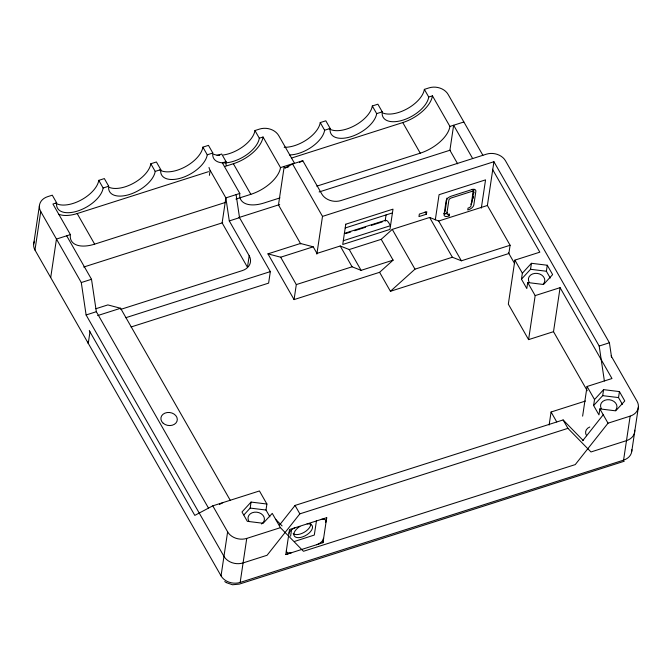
<?xml version="1.0" encoding="UTF-8"?>
<svg xmlns="http://www.w3.org/2000/svg" width="672" height="672" viewBox="0 0 672 672"><rect width="100%" height="100%" fill="white"/><g stroke="black" fill="none" stroke-linecap="round" stroke-linejoin="round"><path stroke-width="1.01" d="M446.972 198.072L445.217 210.865A2.478 1.294 -29.7 0 0 445.628 211.193L445.83 211.252M326.113 521.648L326.701 517.675L289.514 529.528L285.776 554.543L291.186 552.812A7.216 3.755 -29.7 0 1 286.322 550.897M33.659 244.129L39.421 205.615M631.823 449.694A14.44 11.407 8.5 0 1 623.574 460.144L240.173 582.422A14.44 11.407 8.5 0 1 221.046 575.862L34.978 250.043L40.732 211.529A14.44 11.407 8.5 0 1 47.636 196.669L52.282 195.182L56.65 202.835A25.788 13.415 -29.7 0 0 77.557 211.05A25.788 13.415 -29.7 0 0 103.135 188.009L108.713 186.228A25.788 13.415 -29.7 0 0 129.62 194.443A25.788 13.415 -29.7 0 0 155.198 171.402L160.776 169.621A25.788 13.415 -29.7 0 0 181.675 177.845A25.788 13.415 -29.7 0 0 207.253 154.795L212.831 153.023A25.788 13.415 -29.7 0 0 233.738 161.238A25.788 13.415 -29.7 0 0 259.316 138.197L263.038 137.012L280.51 167.605A29.912 15.565 -29.7 0 1 250.841 194.334L235.914 199.088M50.702 277.578L56.456 239.064L70.4 234.612A29.912 15.565 -29.7 0 0 94.651 244.146L224.969 202.583M89.292 330.414A14.44 11.407 8.5 0 0 89.981 331.85L88.267 343.35A14.44 11.407 8.5 0 1 87.578 341.914M209.395 175.358L210.143 170.352A14.44 11.407 8.5 0 1 209.009 167.446M279.98 197.896L264.062 202.978A29.912 15.565 -29.7 0 1 239.812 193.444L225.868 197.887L229.295 220.928L249.186 255.755L247.464 267.263L222.13 222.894L225.868 197.887L210.143 170.352M221.046 575.862L227.623 531.846L212.772 505.848L194.804 515.39L89.981 331.85M236.099 194.628L239.526 217.669L270.329 271.614L268.615 283.122L131.065 326.987M243.886 514.928L250.169 508.082L251.068 502.076L266.902 504.025L266.003 510.031L269.892 516.835M240.173 582.422L246.75 538.406L280.409 527.671L303.458 551.284L575.257 464.596L608.026 423.184L630.151 416.128A14.44 11.407 8.5 0 0 637.048 401.268L611.108 355.841M294.067 299.594L296.31 284.592L280.669 257.208L267.943 253.856L294.067 299.594L379.596 272.311L393.103 260.148L381.217 239.341L392.272 229.387L429.643 217.468L438.673 221.021L461.387 260.795L510.098 245.255L487.393 205.481L438.673 221.021M316.856 254.142L322.501 216.392L292.564 163.976L285.096 167.95L284.222 166.421L278.468 204.943L300.737 243.936M290.59 536.197L291.48 530.2M316.478 520.657L314.303 535.055L294.68 541.388M285.776 554.543L322.963 542.682L326.701 517.675M322.963 542.682L323.618 538.306L323.081 539.112L323.509 539.045A7.207 3.755 -29.7 0 1 317.562 544.404L316.537 544.732M385.157 220.996L386.064 214.922M426.409 214.217L426.787 211.714L419.345 214.082L418.975 216.586L426.409 214.217L425.099 211.924M435.296 219.904L439.068 194.695L485.554 179.869L481.32 208.11M449.173 215.888L449.45 214.007L448.602 214.276A2.478 1.294 -29.7 0 1 446.872 213.595L448.913 199.945A2.478 1.294 -29.7 0 1 451.03 198.038L471.324 191.562A2.478 1.294 -29.7 0 1 473.054 192.242L471.013 205.892A2.478 1.294 -29.7 0 1 468.896 207.799L468.04 208.076L467.762 209.958L468.695 209.656A5.158 2.68 -29.7 0 0 473.81 205.052L475.86 191.293A5.158 2.68 -29.7 0 0 471.685 189.655L451.231 196.174A5.158 2.68 -29.7 0 0 446.116 200.785L444.058 214.536A5.158 2.68 -29.7 0 0 448.241 216.182L449.173 215.888L448.3 214.36M473.97 189.218L472.063 201.995A5.158 2.68 -29.7 0 1 470.82 204.204M473.172 198.383L473.466 196.409M487.376 205.582L493.928 161.717L322.501 216.392M510.098 245.255L508.872 253.512L390.424 291.287L379.596 272.311M492.45 169.235L539.818 252.176L514.903 260.123L508.326 304.13L528.587 339.62L553.51 331.674L560.087 287.658L535.172 295.604L528.587 339.62M521.464 279.182L522.362 273.185L531.443 263.29L547.277 265.238L552.628 274.596L543.547 284.491L527.705 282.542L526.814 288.548L521.464 279.182L530.544 269.296L531.443 263.29M550.267 278.048L546.378 271.236L547.277 265.238M549.125 425.023L551.074 412.012L585.396 401.066M582.624 416.153L587.059 386.476L611.974 378.529L560.087 287.658M593.62 405.535L594.518 399.538L603.599 389.642L619.433 391.591L624.784 400.949L615.703 410.844L599.861 408.895L598.97 414.901L593.62 405.535L602.7 395.648L603.599 389.642M622.423 404.401L618.534 397.589L619.433 391.591M623.574 460.144L630.151 416.128M631.789 451.198L638.366 407.182M326.164 521.312L325.626 522.102L326.155 521.312A7.207 3.755 -29.7 0 0 321.308 519.389M385.207 220.794C387.358 218.744 389.399 224.423 390.524 225.658L343.3 240.719M279.619 524.924L295.042 505.436L563.119 419.941L583.288 440.597M634.738 430.189A14.44 11.407 8.5 0 1 626.489 440.639L590.974 451.962L567.924 428.35L299.846 513.853L267.078 555.265L243.088 562.918A14.44 11.407 8.5 0 1 223.961 556.357L86.108 314.975L81.287 282.542L40.732 211.529M582.658 440.756L603.221 414.775M251.068 502.076L241.987 511.972L247.33 521.329L263.172 523.278L272.252 513.383L280.409 527.671M390.424 291.287L414.985 269.161L452.357 257.242L461.387 260.795M299.477 162.481L302.795 160.717L321.804 194.015A14.44 11.407 8.5 0 0 340.931 200.567L486.335 154.199A14.44 11.407 8.5 0 1 505.462 160.751L609.412 342.77L611.554 357.151M219.408 504.496L222.995 502.58L259.442 490.963L266.902 504.025M624.254 461.236L239.366 584.094L232.537 584.766L226.363 582.649M55.658 203.171A25.788 13.415 -29.7 0 0 80.783 200.189A25.788 13.415 -29.7 0 0 98.767 180.356L104.345 178.584L108.713 186.228M109.502 187.463A25.788 13.415 -29.7 0 0 134.324 182.767A25.788 13.415 -29.7 0 0 150.83 163.758L156.408 161.977L160.776 169.621M159.785 169.957A25.788 13.415 -29.7 0 0 184.909 166.984A25.788 13.415 -29.7 0 0 202.885 147.151L208.463 145.37L212.831 153.023M223.44 154.972A25.788 13.415 -29.7 0 0 254.948 130.544L259.602 129.066A14.44 11.407 8.5 0 1 278.729 135.618L294.454 163.153L280.51 167.605M56.65 202.835L52.928 204.019L70.4 234.612M217.048 155.492L221.693 154.014L226.061 161.658A25.788 13.415 -29.7 0 0 226.246 165.455M284.189 147.286A25.788 13.415 -29.7 0 0 320.242 122.581L325.819 120.809L330.187 128.453A25.788 13.415 -29.7 0 0 351.095 136.668A25.788 13.415 -29.7 0 0 376.673 113.627L382.25 111.846A25.788 13.415 -29.7 0 0 403.15 120.07A25.788 13.415 -29.7 0 0 428.728 97.02L432.449 95.836L449.921 126.428A29.912 15.565 -29.7 0 1 420.252 153.166L316.789 186.161M329.196 128.789A25.788 13.415 -29.7 0 0 354.32 125.807A25.788 13.415 -29.7 0 0 372.305 105.983L377.882 104.202L382.25 111.846M383.032 113.081A25.788 13.415 -29.7 0 0 407.854 108.394A25.788 13.415 -29.7 0 0 424.36 89.376L429.013 87.889A14.44 11.407 8.5 0 1 448.14 94.45L482.891 155.291M226.061 161.658L222.34 162.851L239.812 193.444M289.422 154.946A25.788 13.415 -29.7 0 0 324.61 130.234L330.187 128.453M58.909 214.318A29.912 15.565 -29.7 0 0 77.179 213.553L208.496 171.671M224.414 166.597L233.369 163.741A29.912 15.565 -29.7 0 0 263.038 137.012M291.362 158.105L402.78 122.564A29.912 15.565 -29.7 0 0 432.449 95.836M292.564 163.976L302.795 160.717M285.096 167.95L288.817 166.757M449.921 126.428L463.865 121.985M83.698 267.044L222.701 222.718M238.694 217.61L279.695 204.54M319.133 191.965L450.131 150.184M229.295 220.928L239.526 217.669M81.287 282.542L91.51 279.283L96.34 311.707L208.496 508.108M345.206 227.968L392.431 212.906M95.894 308.725L107.856 304.912L120.582 308.263L230.143 500.119M267.943 253.856L300.485 243.474L313.211 246.826L316.966 253.403L340.208 245.994L349.238 249.547L361.116 270.346L393.103 260.148M86.108 314.975L96.34 311.707M344.341 233.394L385.661 220.214M345.803 233.554L350.725 231.983M354.656 230.723L365.484 227.27M371.381 225.389L382.208 221.936M97.658 315.58L120.582 308.263M280.669 257.208L313.211 246.826M120.784 309.364L242.281 270.614A14.44 11.407 8.5 0 0 249.186 255.755M447.426 212.831L446.494 213.125A5.158 2.68 -29.7 0 1 443.764 213.377M444.368 214.183L446.317 213.562M125.807 317.705L270.329 271.614M349.238 249.547L381.217 239.341M296.31 284.592L352.086 266.801L361.116 270.346M493.928 161.717L599.18 346.03L609.412 342.77M212.772 505.848L222.995 502.58M530.544 269.296L546.378 271.236M602.7 395.648L618.534 397.589M250.169 508.082L266.003 510.031M224.742 581.54L226.103 582.473M275.604 519.263L282.089 525.899M472.66 158.55L453.642 125.244L449.904 150.251L457.666 163.85M424.36 89.376L428.728 97.02M514.903 260.123L522.362 273.185M527.705 282.542L535.172 295.604M587.059 386.476L594.518 399.538M599.861 408.895L608.026 423.184M472.156 189.227L474.23 192.856M508.393 252.68L514.685 263.701M553.51 331.674L587.236 390.734M402.78 122.564L420.252 153.166M563.119 419.941L567.924 428.35M551.074 412.012L556.752 421.957M372.305 105.983L376.673 113.627M429.643 217.468L452.357 257.242M392.272 229.387L414.985 269.161M320.242 122.581L324.61 130.234M340.208 245.994L352.086 266.801M254.948 130.544L259.316 138.197M233.369 163.741L250.841 194.334M202.885 147.151L207.253 154.795M150.83 163.758L155.198 171.402M295.042 505.436L299.846 513.853M98.767 180.356L103.135 188.009M77.179 213.553L94.651 244.146M66.679 235.796L91.51 279.283M599.18 346.03L604.38 380.957M310.733 523.572A10.315 5.368 -29.7 0 1 304.122 532.342A10.315 5.368 -29.7 0 1 293.185 533.627M307.062 523.874A10.315 5.368 -29.7 0 1 310.388 531.77A10.315 5.368 -29.7 0 1 295.571 537.104A10.315 5.368 -29.7 0 1 299.914 526.453M34.978 250.043A14.44 11.407 8.5 0 1 34.465 241.248M219.761 155.257A25.788 13.415 -29.7 0 1 213.62 154.249M586.614 435.725A8.249 6.518 8.5 0 1 589.772 426.997M288.977 533.165A7.216 3.755 -29.7 0 1 294.916 527.806M246.75 538.406A14.44 11.407 8.5 0 1 227.623 531.846M529.158 282.265A8.249 6.518 8.5 0 1 537.289 273.403A8.249 6.518 8.5 0 1 543.337 284.004M601.314 408.618A8.249 6.518 8.5 0 1 609.445 399.756A8.249 6.518 8.5 0 1 615.493 410.357M248.783 521.052A8.249 6.518 8.5 0 1 252.092 512.795A8.249 6.518 8.5 0 1 262.937 515.281A8.249 6.518 8.5 0 1 261.517 523.975M345.761 224.213L342.737 244.474L389.962 229.412L392.994 209.152L345.761 224.213M163.195 423.234A8.249 6.518 8.5 0 0 176.996 421.243A8.249 6.518 8.5 0 0 167.101 412.549A8.249 6.518 8.5 0 0 163.195 423.234"/></g></svg>
